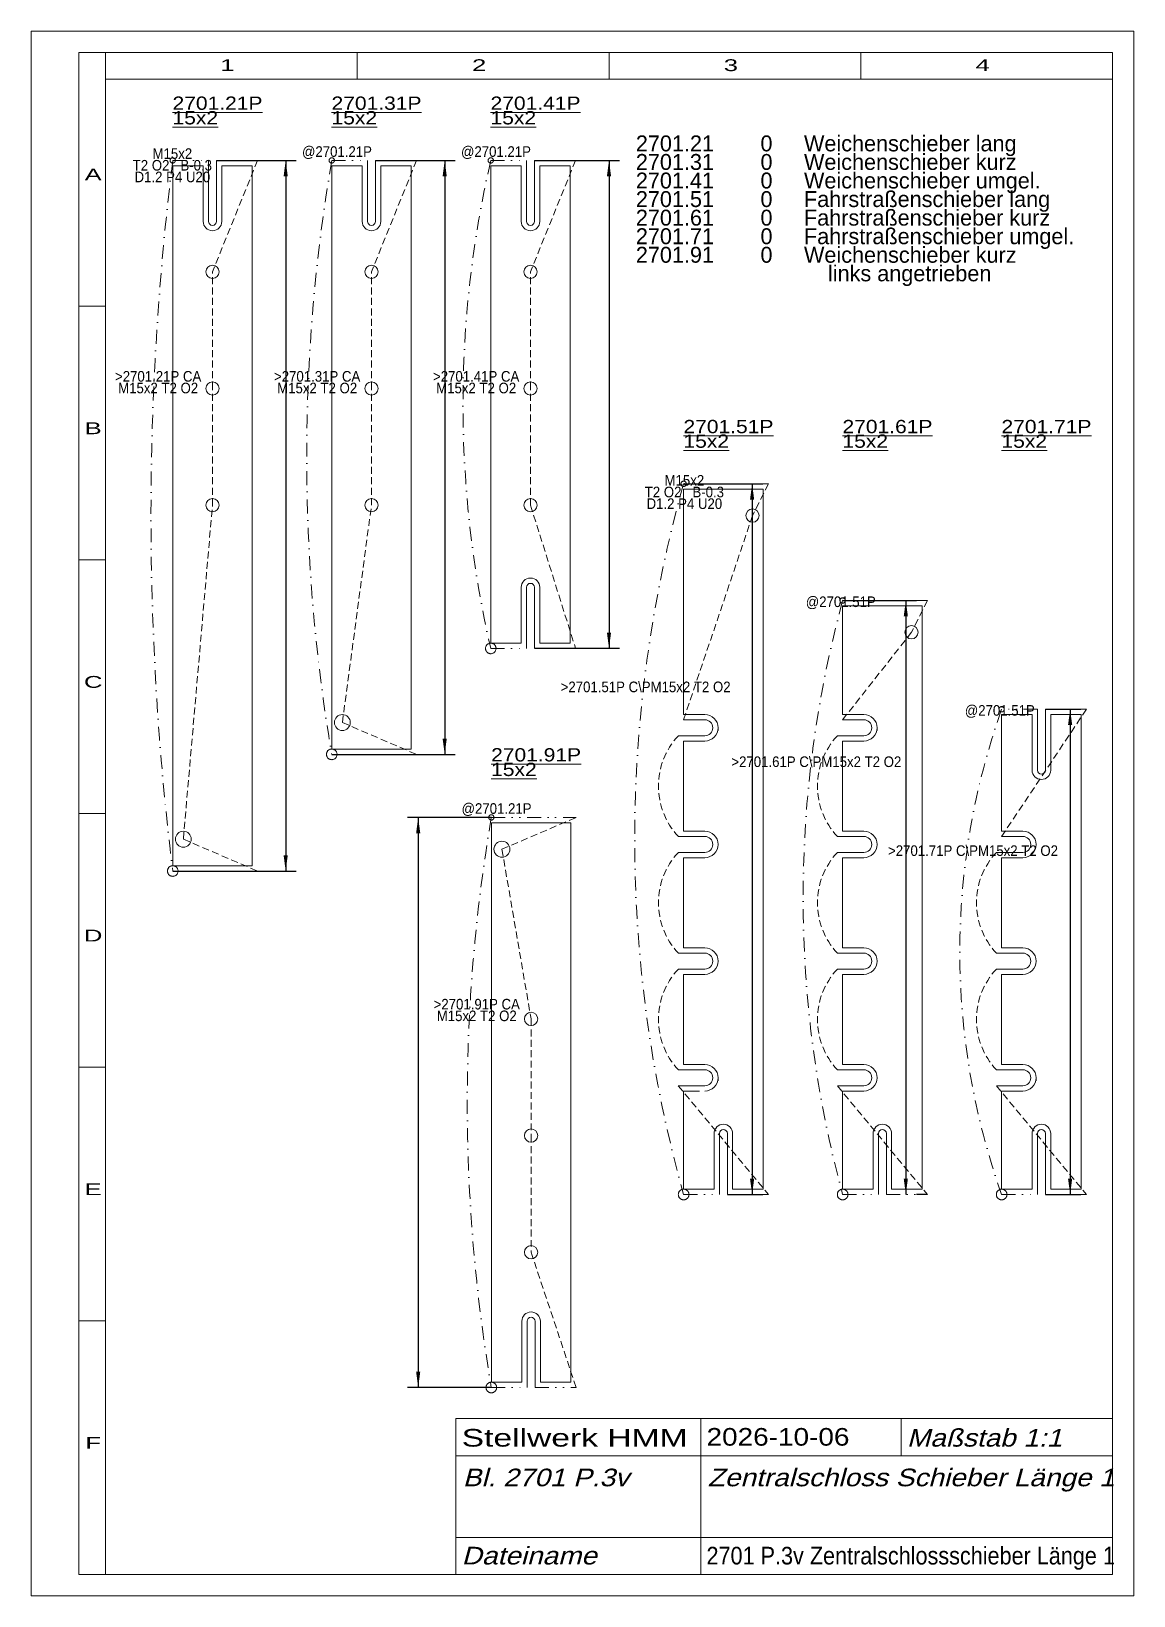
# Model space of a CAD drawing. Extents: x 1 to 209, y 1 to 296.
import ezdxf
from ezdxf.enums import TextEntityAlignment as Align

# ---------------------------------------------------------------- set-up
doc = ezdxf.new("R2010")
doc.units = 0
doc.header["$LTSCALE"] = 5.25
for name, pattern in [('DASHDOT', [1, 0.5, -0.25, 0, -0.25]), ('DIVIDE', [1.25, 0.5, -0.25, 0, -0.25, 0, -0.25]), ('HIDDEN', [0.375, 0.25, -0.125]), ('PHANTOM', [2.5, 1.25, -0.25, 0.25, -0.25, 0.25, -0.25])]:
    doc.linetypes.add(name, pattern=pattern)
for name, color, linetype, lineweight in [('2701 FAHRSTRAßENSCHIEBER VERSCHOBEN', 5, 'CONTINUOUS', 18), ('2701 WEICHENSCHIEBER', 30, 'CONTINUOUS', 18), ('2701_21P', 230, 'CONTINUOUS', 13), ('2701_31P', 230, 'CONTINUOUS', 13), ('2701_41P', 230, 'CONTINUOUS', 13), ('2701_51P', 230, 'CONTINUOUS', 13), ('2701_61P', 230, 'CONTINUOUS', 13), ('2701_71P', 230, 'CONTINUOUS', 13), ('2701_91P', 230, 'CONTINUOUS', 13), ('2701___ ZENTRALSCHLOSS', 230, 'CONTINUOUS', 13), ('BEMASSUNG', 7, 'CONTINUOUS', 25), ('BESCHRIFTUNG0', 7, 'CONTINUOUS', 25), ('MASSGRENZEN', 172, 'CONTINUOUS', 25), ('MASSLINIEN', 172, 'CONTINUOUS', 25), ('MASSTEXTE', 212, 'CONTINUOUS', 25), ('STANDARD', 7, 'CONTINUOUS', 0)]:
    doc.layers.add(name, color=color, linetype=linetype, lineweight=lineweight)
doc.styles.add('Arial', font='arial.ttf')

# ---------------------------------------------------------------- blocks, each defined once
blk = doc.blocks.new('D548352512')
at = {"layer": 'MASSGRENZEN'}
for points in [[(49, 271.65), (49.39, 268.67), (48.61, 268.67)], [(49, 137.65), (48.61, 140.62), (49.39, 140.62)]]:
    blk.add_solid(points, dxfattribs=at)
at = {"layer": 'MASSLINIEN', "color": 172}
for p, q in [((35.94, 271.65), (51, 271.65)), ((49, 271.65), (49, 137.65)), ((27.69, 137.65), (51, 137.65))]:
    blk.add_line(p, q, dxfattribs=at)
blk = doc.blocks.new('D548352256')
at = {"layer": 'MASSGRENZEN'}
for points in [[(79, 271.65), (79.39, 268.67), (78.61, 268.67)], [(79, 159.65), (78.61, 162.62), (79.39, 162.62)]]:
    blk.add_solid(points, dxfattribs=at)
at = {"layer": 'MASSLINIEN', "color": 172}
for p, q in [((65.94, 271.65), (81, 271.65)), ((79, 271.65), (79, 159.65)), ((57.69, 159.65), (81, 159.65))]:
    blk.add_line(p, q, dxfattribs=at)
blk = doc.blocks.new('D548351232')
at = {"layer": 'MASSGRENZEN'}
for points in [[(110, 271.65), (110.39, 268.67), (109.61, 268.67)], [(110, 179.65), (109.61, 182.62), (110.39, 182.62)]]:
    blk.add_solid(points, dxfattribs=at)
at = {"layer": 'MASSLINIEN', "color": 172}
for p, q in [((95.94, 271.65), (112, 271.65)), ((110, 271.65), (110, 179.65)), ((95.94, 179.65), (112, 179.65))]:
    blk.add_line(p, q, dxfattribs=at)
blk = doc.blocks.new('D548350976')
at = {"layer": 'MASSGRENZEN'}
for points in [[(74, 147.76), (74.39, 144.79), (73.61, 144.79)], [(74, 40.26), (73.61, 43.24), (74.39, 43.24)]]:
    blk.add_solid(points, dxfattribs=at)
at = {"layer": 'MASSLINIEN', "color": 172}
for p, q in [((87.8, 147.76), (72, 147.76)), ((74, 147.76), (74, 40.26)), ((87.8, 40.26), (72, 40.26))]:
    blk.add_line(p, q, dxfattribs=at)
blk = doc.blocks.new('D548350720')
at = {"layer": 'MASSGRENZEN'}
for points in [[(137, 210.67), (137.39, 207.69), (136.61, 207.69)], [(137, 76.66), (136.61, 79.64), (137.39, 79.64)]]:
    blk.add_solid(points, dxfattribs=at)
at = {"layer": 'MASSLINIEN', "color": 172}
for p, q in [((124.08, 210.67), (139, 210.67)), ((137, 210.67), (137, 76.66)), ((132.33, 76.66), (139, 76.66))]:
    blk.add_line(p, q, dxfattribs=at)
blk = doc.blocks.new('D548350464')
at = {"layer": 'MASSGRENZEN'}
for points in [[(166, 188.66), (166.39, 185.68), (165.61, 185.68)], [(166, 76.66), (165.61, 79.64), (166.39, 79.64)]]:
    blk.add_solid(points, dxfattribs=at)
at = {"layer": 'MASSLINIEN', "color": 172}
for p, q in [((154.08, 188.66), (168, 188.66)), ((166, 188.66), (166, 76.66)), ((170.08, 76.66), (168, 76.66))]:
    blk.add_line(p, q, dxfattribs=at)
blk = doc.blocks.new('D548350208')
at = {"layer": 'MASSGRENZEN'}
for points in [[(197, 168.16), (197.39, 165.19), (196.61, 165.19)], [(197, 76.66), (196.61, 79.64), (197.39, 79.64)]]:
    blk.add_solid(points, dxfattribs=at)
at = {"layer": 'MASSLINIEN', "color": 172}
for p, q in [((192.33, 168.16), (199, 168.16)), ((197, 168.16), (197, 76.66)), ((192.33, 76.66), (199, 76.66))]:
    blk.add_line(p, q, dxfattribs=at)

msp = doc.modelspace()

# ---------------------------------------------------------------- linework, layer by layer
at = {"layer": '2701 FAHRSTRAßENSCHIEBER VERSCHOBEN'}
for p, q in [((139.08, 209.67), (124.08, 209.67)), ((124.08, 209.67), (124.08, 167.17)), ((139.08, 77.66), (139.08, 209.67)), ((169.08, 187.66), (154.08, 187.66)), ((154.08, 187.66), (154.08, 167.17)), ((169.08, 77.66), (169.08, 187.66)), ((128.08, 167.17), (124.08, 167.17)), ((158.08, 167.17), (154.08, 167.17)), ((184.08, 167.16), (184.08, 145.17)), ((189.83, 167.16), (184.08, 167.16)), ((189.83, 156.67), (189.83, 167.16)), ((199.08, 167.16), (193.33, 167.16)), ((193.33, 156.67), (193.33, 167.16)), ((199.08, 77.66), (199.08, 167.16)), ((130.58, 164.67), (130.58, 164.12)), ((160.58, 164.67), (160.58, 164.12)), ((128.08, 162.17), (124.08, 162.17)), ((124.08, 162.17), (124.08, 145.17)), ((158.08, 162.17), (154.08, 162.17)), ((154.08, 162.17), (154.08, 145.17)), ((128.08, 145.17), (124.08, 145.17)), ((158.08, 145.17), (154.08, 145.17)), ((188.08, 145.17), (184.08, 145.17)), ((128.08, 140.17), (124.08, 140.17)), ((124.08, 140.17), (124.08, 123.17)), ((158.08, 140.17), (154.08, 140.17)), ((154.08, 140.17), (154.08, 123.17)), ((184.08, 140.17), (184.08, 123.17)), ((188.08, 140.17), (184.08, 140.17)), ((128.08, 123.17), (124.08, 123.17)), ((158.08, 123.17), (154.08, 123.17)), ((188.08, 123.17), (184.08, 123.17)), ((128.08, 118.17), (124.08, 118.17)), ((124.08, 118.17), (124.08, 101.17)), ((158.08, 118.17), (154.08, 118.17)), ((154.08, 118.17), (154.08, 101.17)), ((184.08, 118.17), (184.08, 101.17)), ((188.08, 118.17), (184.08, 118.17)), ((128.08, 101.17), (124.08, 101.17)), ((158.08, 101.17), (154.08, 101.17)), ((188.08, 101.17), (184.08, 101.17)), ((130.58, 98.67), (130.58, 98.12)), ((190.58, 98.67), (190.58, 98.12)), ((124.08, 96.17), (124.08, 77.66)), ((127.08, 96.17), (124.08, 96.17)), ((154.08, 96.17), (154.08, 77.66)), ((158.08, 96.17), (154.08, 96.17)), ((184.08, 96.17), (184.08, 77.66)), ((188.08, 96.17), (184.08, 96.17)), ((129.83, 88.15), (129.83, 77.66)), ((133.33, 88.15), (133.33, 77.66)), ((159.83, 88.15), (159.83, 77.66)), ((163.33, 88.15), (163.33, 77.66)), ((189.83, 88.15), (189.83, 77.66)), ((193.33, 88.15), (193.33, 77.66)), ((124.08, 77.66), (129.83, 77.66)), ((133.33, 77.66), (139.08, 77.66)), ((154.08, 77.66), (159.83, 77.66)), ((163.33, 77.66), (169.08, 77.66)), ((184.08, 77.66), (189.83, 77.66)), ((193.33, 77.66), (199.08, 77.66))]:
    msp.add_line(p, q, dxfattribs=at)
for centre, radius, start, end in [((128.08, 164.67), 2.5, 270, 450), ((158.08, 164.67), 2.5, 270, 450), ((191.58, 156.67), 1.75, 180, 360), ((128.08, 142.67), 2.5, 270, 450), ((158.08, 142.67), 2.5, 270, 450), ((188.08, 142.67), 2.5, 270, 450), ((128.08, 120.67), 2.5, 270, 450), ((158.08, 120.67), 2.5, 270, 450), ((188.08, 120.67), 2.5, 270, 450), ((128.08, 98.67), 2.5, 270, 450), ((158.08, 98.67), 2.5, 270, 450), ((188.08, 98.67), 2.5, 270, 450), ((131.58, 88.15), 1.75, 0, 180), ((161.58, 88.15), 1.75, 0, 180), ((191.58, 88.15), 1.75, 0, 180)]:
    msp.add_arc(centre, radius, start, end, dxfattribs=at)
at = {"layer": '2701 WEICHENSCHIEBER'}
for p, q in [((27.69, 270.65), (33.44, 270.65)), ((27.69, 138.65), (27.69, 270.65)), ((36.94, 270.65), (42.69, 270.65)), ((42.69, 138.65), (42.69, 270.65)), ((57.69, 160.65), (57.69, 270.65)), ((57.69, 270.65), (63.44, 270.65)), ((66.94, 270.65), (72.69, 270.65)), ((72.69, 160.65), (72.69, 270.65)), ((57.69, 160.65), (72.69, 160.65)), ((102.8, 146.76), (87.8, 146.76)), ((87.8, 146.76), (87.8, 41.26)), ((102.8, 146.76), (102.8, 41.26)), ((27.69, 138.65), (42.69, 138.65)), ((93.55, 41.26), (87.8, 41.26)), ((102.8, 41.26), (97.05, 41.26))]:
    msp.add_line(p, q, dxfattribs=at)
at = {"layer": '2701 WEICHENSCHIEBER', "linetype": 'CONTINUOUS'}
for p, q in [((33.44, 260.15), (33.44, 270.65)), ((36.94, 260.15), (36.94, 270.65)), ((63.44, 260.15), (63.44, 270.65)), ((66.94, 260.15), (66.94, 270.65)), ((87.69, 270.65), (93.44, 270.65)), ((87.69, 180.63), (87.69, 270.65)), ((93.44, 260.15), (93.44, 270.65)), ((96.94, 260.15), (96.94, 270.65)), ((96.94, 270.65), (102.69, 270.65)), ((102.69, 180.65), (102.69, 270.65)), ((93.44, 191.15), (93.44, 180.63)), ((96.94, 191.15), (96.94, 180.65)), ((87.69, 180.63), (93.44, 180.63)), ((96.94, 180.65), (102.69, 180.65)), ((93.55, 52.76), (93.55, 41.26)), ((97.05, 52.76), (97.05, 41.26))]:
    msp.add_line(p, q, dxfattribs=at)
for centre, start, end in [((35.19, 260.15), 180, 360), ((65.19, 260.15), 180, 360), ((95.19, 260.15), 180, 360), ((95.19, 191.15), 0, 180), ((95.3, 52.76), 0, 180)]:
    msp.add_arc(centre, 1.75, start, end, dxfattribs=at)
at = {"layer": '2701_21P', "linetype": 'DIVIDE'}
for p, q in [((27.69, 271.65), (34.44, 271.65)), ((35.94, 271.65), (43.69, 271.65)), ((27.69, 137.65), (43.69, 137.65))]:
    msp.add_line(p, q, dxfattribs=at)
at = {"layer": '2701_21P'}
for p, q in [((34.44, 260.15), (34.44, 271.65)), ((35.94, 260.15), (35.94, 271.65))]:
    msp.add_line(p, q, dxfattribs=at)
at = {"layer": '2701_21P', "linetype": 'HIDDEN'}
for p, q in [((43.69, 271.65), (35.19, 250.65)), ((35.19, 228.65), (35.19, 250.65)), ((35.19, 206.65), (35.19, 228.65)), ((29.69, 143.65), (35.19, 206.65)), ((29.69, 143.65), (43.69, 137.65))]:
    msp.add_line(p, q, dxfattribs=at)
at = {"layer": '2701_21P', "linetype": 'PHANTOM'}
for centre, radius in [((27.69, 271.65), 0.5), ((27.69, 137.65), 1)]:
    msp.add_circle(centre, radius, dxfattribs=at)
at = {"layer": '2701_21P'}
for centre, radius in [((35.19, 250.65), 1.25), ((35.19, 228.65), 1.25), ((35.19, 206.65), 1.25), ((29.69, 143.65), 1.5)]:
    msp.add_circle(centre, radius, dxfattribs=at)
msp.add_arc((35.19, 260.15), 0.75, 180, 360, dxfattribs=at)
at = {"layer": '2701_31P', "linetype": 'DIVIDE'}
for p, q in [((57.69, 271.65), (64.44, 271.65)), ((65.94, 271.65), (73.69, 271.65)), ((57.69, 159.65), (73.69, 159.65))]:
    msp.add_line(p, q, dxfattribs=at)
at = {"layer": '2701_31P'}
for p, q in [((64.44, 260.15), (64.44, 271.65)), ((65.94, 260.15), (65.94, 271.65))]:
    msp.add_line(p, q, dxfattribs=at)
at = {"layer": '2701_31P', "linetype": 'HIDDEN'}
for p, q in [((73.69, 271.65), (65.19, 250.65)), ((65.19, 228.65), (65.19, 250.65)), ((65.19, 206.65), (65.19, 228.65)), ((59.69, 165.65), (65.19, 206.65)), ((59.69, 165.65), (73.69, 159.65))]:
    msp.add_line(p, q, dxfattribs=at)
at = {"layer": '2701_31P', "linetype": 'PHANTOM'}
for centre, radius in [((57.69, 271.65), 0.5), ((57.69, 159.65), 1)]:
    msp.add_circle(centre, radius, dxfattribs=at)
at = {"layer": '2701_31P'}
for centre, radius in [((65.19, 250.65), 1.25), ((65.19, 228.65), 1.25), ((65.19, 206.65), 1.25), ((59.69, 165.65), 1.5)]:
    msp.add_circle(centre, radius, dxfattribs=at)
msp.add_arc((65.19, 260.15), 0.75, 180, 360, dxfattribs=at)
at = {"layer": '2701_41P', "linetype": 'DIVIDE'}
for p, q in [((87.69, 271.65), (94.44, 271.65)), ((95.94, 271.65), (103.69, 271.65)), ((87.69, 179.63), (94.44, 179.63)), ((95.94, 179.65), (103.69, 179.65))]:
    msp.add_line(p, q, dxfattribs=at)
at = {"layer": '2701_41P'}
for p, q in [((94.44, 260.15), (94.44, 271.65)), ((95.94, 260.15), (95.94, 271.65)), ((94.44, 191.15), (94.44, 179.63)), ((95.94, 191.15), (95.94, 179.65))]:
    msp.add_line(p, q, dxfattribs=at)
at = {"layer": '2701_41P', "linetype": 'HIDDEN'}
for p, q in [((103.69, 271.65), (95.19, 250.65)), ((95.19, 228.65), (95.19, 250.65)), ((95.19, 206.65), (95.19, 228.65)), ((95.19, 206.65), (103.69, 179.65))]:
    msp.add_line(p, q, dxfattribs=at)
at = {"layer": '2701_41P', "linetype": 'PHANTOM'}
for centre, radius in [((87.69, 271.65), 0.5), ((87.69, 179.63), 1)]:
    msp.add_circle(centre, radius, dxfattribs=at)
at = {"layer": '2701_41P', "linetype": 'CONTINUOUS'}
for centre in [(95.19, 250.65), (95.19, 228.65), (95.19, 206.65)]:
    msp.add_circle(centre, 1.25, dxfattribs=at)
at = {"layer": '2701_41P'}
for centre, start, end in [((95.19, 260.15), 180, 360), ((95.19, 191.15), 0, 180)]:
    msp.add_arc(centre, 0.75, start, end, dxfattribs=at)
at = {"layer": '2701_51P', "linetype": 'DIVIDE'}
for p, q in [((140.08, 210.67), (124.08, 210.67)), ((124.08, 76.66), (130.83, 76.66)), ((132.33, 76.66), (140.08, 76.66))]:
    msp.add_line(p, q, dxfattribs=at)
at = {"layer": '2701_51P', "linetype": 'HIDDEN'}
for p, q in [((140.08, 210.67), (137.08, 204.67)), ((124.08, 166.17), (137.08, 204.67)), ((123.08, 97.17), (140.08, 76.66))]:
    msp.add_line(p, q, dxfattribs=at)
at = {"layer": '2701_51P'}
for p, q in [((128.08, 166.17), (124.08, 166.17)), ((128.08, 163.17), (123.08, 163.17)), ((128.08, 144.17), (123.08, 144.17)), ((128.08, 141.17), (123.08, 141.17)), ((128.08, 122.17), (123.08, 122.17)), ((128.08, 119.17), (123.08, 119.17)), ((128.08, 100.17), (123.08, 100.17)), ((128.08, 97.17), (123.08, 97.17)), ((130.83, 88.15), (130.83, 76.66)), ((132.33, 88.15), (132.33, 76.66))]:
    msp.add_line(p, q, dxfattribs=at)
at = {"layer": '2701_51P', "linetype": 'PHANTOM'}
for centre, radius in [((124.08, 210.67), 0.5), ((124.08, 76.66), 1)]:
    msp.add_circle(centre, radius, dxfattribs=at)
at = {"layer": '2701_51P', "linetype": 'CONTINUOUS'}
msp.add_circle((137.08, 204.67), 1.25, dxfattribs=at)
at = {"layer": '2701_51P'}
for centre, radius, start, end in [((128.08, 164.67), 1.5, 270, 450), ((128.08, 142.67), 1.5, 270, 450), ((128.08, 120.67), 1.5, 270, 450), ((128.08, 98.67), 1.5, 270, 450), ((131.58, 88.15), 0.75, 0, 180)]:
    msp.add_arc(centre, radius, start, end, dxfattribs=at)
at = {"layer": '2701_51P', "linetype": 'HIDDEN'}
for centre in [(133.28, 153.67), (133.28, 131.67), (133.28, 109.67)]:
    msp.add_arc(centre, 13.94, 137.0209, 222.9791, dxfattribs=at)
at = {"layer": '2701_61P', "linetype": 'DIVIDE'}
for p, q in [((170.08, 188.66), (154.08, 188.66)), ((154.08, 76.66), (160.83, 76.66)), ((162.33, 76.66), (170.08, 76.66))]:
    msp.add_line(p, q, dxfattribs=at)
at = {"layer": '2701_61P', "linetype": 'HIDDEN'}
for p, q in [((170.08, 188.66), (167.08, 182.67)), ((154.08, 166.17), (167.08, 182.67)), ((153.08, 97.17), (170.08, 76.66))]:
    msp.add_line(p, q, dxfattribs=at)
at = {"layer": '2701_61P'}
for p, q in [((158.08, 166.17), (154.08, 166.17)), ((158.08, 163.17), (153.08, 163.17)), ((158.08, 144.17), (153.08, 144.17)), ((158.08, 141.17), (153.08, 141.17)), ((158.08, 122.17), (153.08, 122.17)), ((158.08, 119.17), (153.08, 119.17)), ((158.08, 100.17), (153.08, 100.17)), ((158.08, 97.17), (153.08, 97.17)), ((160.83, 88.15), (160.83, 76.66)), ((162.33, 88.15), (162.33, 76.66))]:
    msp.add_line(p, q, dxfattribs=at)
at = {"layer": '2701_61P', "linetype": 'PHANTOM'}
for centre, radius in [((154.08, 188.66), 0.5), ((154.08, 76.66), 1)]:
    msp.add_circle(centre, radius, dxfattribs=at)
at = {"layer": '2701_61P', "linetype": 'CONTINUOUS'}
msp.add_circle((167.08, 182.67), 1.25, dxfattribs=at)
at = {"layer": '2701_61P'}
for centre, radius, start, end in [((158.08, 164.67), 1.5, 270, 450), ((158.08, 142.67), 1.5, 270, 450), ((158.08, 120.67), 1.5, 270, 450), ((158.08, 98.67), 1.5, 270, 450), ((161.58, 88.15), 0.75, 0, 180)]:
    msp.add_arc(centre, radius, start, end, dxfattribs=at)
at = {"layer": '2701_61P', "linetype": 'HIDDEN'}
for centre in [(163.28, 153.67), (163.28, 131.67), (163.28, 109.67)]:
    msp.add_arc(centre, 13.94, 137.0209, 222.9791, dxfattribs=at)
at = {"layer": '2701_71P', "linetype": 'DIVIDE'}
for p, q in [((190.83, 168.16), (184.08, 168.16)), ((200.08, 168.16), (192.33, 168.16)), ((184.08, 76.66), (190.83, 76.66)), ((192.33, 76.66), (200.08, 76.66))]:
    msp.add_line(p, q, dxfattribs=at)
at = {"layer": '2701_71P', "linetype": 'HIDDEN'}
for p, q in [((200.08, 168.16), (184.08, 144.17)), ((183.08, 97.17), (200.08, 76.66))]:
    msp.add_line(p, q, dxfattribs=at)
at = {"layer": '2701_71P'}
for p, q in [((190.83, 156.67), (190.83, 168.16)), ((192.33, 156.67), (192.33, 168.16)), ((188.08, 144.17), (184.08, 144.17)), ((188.08, 141.17), (183.08, 141.17)), ((188.08, 122.17), (183.08, 122.17)), ((188.08, 119.17), (183.08, 119.17)), ((188.08, 100.17), (183.08, 100.17)), ((188.08, 97.17), (183.08, 97.17)), ((190.83, 88.15), (190.83, 76.66)), ((192.33, 88.15), (192.33, 76.66))]:
    msp.add_line(p, q, dxfattribs=at)
at = {"layer": '2701_71P', "linetype": 'PHANTOM'}
for centre, radius in [((184.08, 168.16), 0.5), ((184.08, 76.66), 1)]:
    msp.add_circle(centre, radius, dxfattribs=at)
at = {"layer": '2701_71P'}
for centre, radius, start, end in [((191.58, 156.67), 0.75, 180, 360), ((188.08, 142.67), 1.5, 270, 450), ((188.08, 120.67), 1.5, 270, 450), ((188.08, 98.67), 1.5, 270, 450), ((191.58, 88.15), 0.75, 0, 180)]:
    msp.add_arc(centre, radius, start, end, dxfattribs=at)
at = {"layer": '2701_71P', "linetype": 'HIDDEN'}
for centre in [(193.28, 131.67), (193.28, 109.67)]:
    msp.add_arc(centre, 13.94, 137.0209, 222.9791, dxfattribs=at)
at = {"layer": '2701_91P', "linetype": 'DIVIDE'}
for p, q in [((87.8, 147.76), (103.8, 147.76)), ((87.8, 40.26), (94.55, 40.26)), ((96.05, 40.26), (103.8, 40.26))]:
    msp.add_line(p, q, dxfattribs=at)
at = {"layer": '2701_91P', "linetype": 'HIDDEN'}
for p, q in [((89.8, 141.76), (103.8, 147.76)), ((89.8, 141.76), (95.3, 109.76)), ((95.3, 109.76), (95.3, 87.76)), ((95.3, 87.76), (95.3, 65.76)), ((103.8, 40.26), (95.3, 65.76))]:
    msp.add_line(p, q, dxfattribs=at)
at = {"layer": '2701_91P'}
for p, q in [((94.55, 52.76), (94.55, 40.26)), ((96.05, 52.76), (96.05, 40.26))]:
    msp.add_line(p, q, dxfattribs=at)
at = {"layer": '2701_91P', "linetype": 'PHANTOM'}
for centre, radius in [((87.8, 147.76), 0.5), ((87.8, 40.26), 1)]:
    msp.add_circle(centre, radius, dxfattribs=at)
at = {"layer": '2701_91P'}
for centre, radius in [((89.8, 141.76), 1.5), ((95.3, 109.76), 1.25), ((95.3, 87.76), 1.25), ((95.3, 65.76), 1.25)]:
    msp.add_circle(centre, radius, dxfattribs=at)
msp.add_arc((95.3, 52.76), 0.75, 0, 180, dxfattribs=at)
at = {"layer": '2701___ ZENTRALSCHLOSS', "linetype": 'DASHDOT'}
for centre, radius, start, end in [((572.2, 204.65), 548.62, 172.9852, 187.0148), ((386.87, 215.65), 333.91, 170.3454, 189.6546), ((287.31, 225.64), 204.86, 167.0208, 192.9792), ((362.33, 143.66), 247.49, 164.2926, 195.7074), ((360.55, 132.66), 213.93, 164.8257, 195.1743), ((312.78, 122.41), 136.59, 160.4304, 199.5696), ((403.76, 94.01), 320.5, 170.3454, 189.6546)]:
    msp.add_arc(centre, radius, start, end, dxfattribs=at)
at = {"layer": 'STANDARD'}
for p, q in [((1, 1), (1, 296)), ((1, 296), (209, 296)), ((209, 296), (209, 1)), ((10, 5), (10, 292)), ((10, 292), (15, 292)), ((15, 292), (205, 292)), ((15, 287), (15, 292)), ((62.5, 292), (62.5, 287)), ((110, 292), (110, 287)), ((157.5, 292), (157.5, 287)), ((205, 292), (205, 287)), ((15, 287), (205, 287)), ((15, 5), (15, 287)), ((205, 287), (205, 5)), ((10, 244.17), (15, 244.17)), ((10, 196.33), (15, 196.33)), ((205, 182.12), (205, 5.12)), ((10, 148.5), (15, 148.5)), ((10, 100.67), (15, 100.67)), ((10, 52.83), (15, 52.83)), ((10, 5), (15, 5)), ((205, 5), (15, 5)), ((209, 1), (1, 1))]:
    msp.add_line(p, q, dxfattribs=at)
at = {"layer": 'STANDARD', "lineweight": 0}
for p, q in [((81.11, 34.4), (205, 34.4)), ((81.11, 34.4), (81.11, 5)), ((127.31, 34.4), (127.31, 5)), ((165.11, 34.4), (165.11, 27.4)), ((81.11, 27.4), (205, 27.4)), ((81.11, 12), (205, 12))]:
    msp.add_line(p, q, dxfattribs=at)

# ---------------------------------------------------------------- block references
at = {"layer": 'BEMASSUNG'}
for name in ['D548352512', 'D548352256', 'D548351232', 'D548350720', 'D548350464', 'D548350208', 'D548350976']:
    msp.add_blockref(name, (0, 0), dxfattribs=at)

# ---------------------------------------------------------------- texts
at = {"layer": '2701_21P', "insert": (27.62, 270.72), "char_height": 2, "attachment_point": 5, "line_spacing_factor": 0.66, "style": 'Arial'}
msp.add_mtext('\\W0.891755;M15x2\\PT2 O2   B-0.3\\PD1.2 P4 U20\\P', dxfattribs=at)
at = {"layer": '2701_31P', "style": 'Arial', "width": 0.891737}
msp.add_text('@2701.21P', height=2, dxfattribs=at).set_placement((52.08, 272.32))
at = {"layer": '2701_41P', "style": 'Arial', "width": 0.891737}
msp.add_text('@2701.21P', height=2, dxfattribs=at).set_placement((82.08, 272.32))
at = {"layer": '2701_51P', "insert": (124.22, 209.11), "char_height": 2, "attachment_point": 5, "line_spacing_factor": 0.66, "style": 'Arial'}
msp.add_mtext('\\W0.891755;M15x2\\PT2 O2   B-0.3\\PD1.2 P4 U20\\P', dxfattribs=at)
at = {"layer": '2701_61P', "style": 'Arial', "width": 0.891737}
msp.add_text('@2701.51P', height=2, dxfattribs=at).set_placement((147.13, 187.43))
at = {"layer": '2701_71P', "style": 'Arial', "width": 0.891737}
msp.add_text('@2701.51P', height=2, dxfattribs=at).set_placement((177.13, 166.94))
at = {"layer": '2701_91P', "style": 'Arial', "width": 0.891737}
msp.add_text('@2701.21P', height=2, dxfattribs=at).set_placement((82.19, 148.44))
at = {"layer": '2701___ ZENTRALSCHLOSS', "style": 'Arial'}
for s, insert, char_height, attachment_point, line_spacing_factor in [('\\W1.135104;\\L2701.21P\\P15x2', (27.65, 278.41), 2.5, 7, 0.66), ('\\W1.135104;\\L2701.31P\\P15x2', (57.65, 278.41), 2.5, 7, 0.66), ('\\W1.135104;\\L2701.41P\\P15x2', (87.65, 278.41), 2.5, 7, 0.66), ('\\W0.972811;2701.21\\P2701.31\\P2701.41\\P2701.51\\P2701.61\\P2701.71\\P2701.91\\P', (115.07, 276.36), 3, 1, 0.7), ('\\W0.972828;0\\P0\\P0\\P0\\P0\\P0\\P0\\P', (138.58, 276.36), 3, 1, 0.7), ('\\W0.972806;Weichenschieber lang\\PWeichenschieber kurz\\PWeichenschieber umgel.\\PFahrstraßenschieber lang\\PFahrstraßenschieber kurz\\PFahrstraßenschieber umgel.\\PWeichenschieber kurz\\P    links angetrieben', (146.79, 276.36), 3, 1, 0.7), ('\\W0.891755;>2701.21P CA\\PM15x2 T2 O2', (24.94, 229.82), 2, 5, 0.66), ('\\W0.891755;>2701.31P CA\\PM15x2 T2 O2', (54.94, 229.82), 2, 5, 0.66), ('\\W0.891755;>2701.41P CA\\PM15x2 T2 O2', (84.94, 229.82), 2, 5, 0.66), ('\\W1.135104;\\L2701.51P\\P15x2', (124.05, 217.43), 2.5, 7, 0.66), ('\\W1.135104;\\L2701.61P\\P15x2', (154.05, 217.43), 2.5, 7, 0.66), ('\\W1.135104;\\L2701.71P\\P15x2', (184.05, 217.43), 2.5, 7, 0.66), ('\\W0.891733;>2701.51P C\\\\PM15x2 T2 O2', (116.91, 172.36), 2, 5, 0.66), ('\\W1.135104;\\L2701.91P\\P15x2', (87.76, 155.53), 2.5, 7, 0.66), ('\\W0.891733;>2701.61P C\\\\PM15x2 T2 O2', (149.12, 158.25), 2, 5, 0.66), ('\\W0.891733;>2701.71P C\\\\PM15x2 T2 O2', (178.68, 141.48), 2, 5, 0.66), ('\\W0.891755;>2701.91P CA\\PM15x2 T2 O2', (85.05, 111.43), 2, 5, 0.66)]:
    msp.add_mtext(s, dxfattribs=dict(at, insert=insert, char_height=char_height, attachment_point=attachment_point, line_spacing_factor=line_spacing_factor))
at = {"layer": 'BESCHRIFTUNG0', "style": 'Arial'}
for s, width, p in [('Stellwerk HMM', 1.365378, (82.2, 32.44)), ('2026-10-06', 1.135137, (128.4, 32.62)), ('2701 P.3v Zentralschlossschieber Länge 1', 0.877728, (128.4, 10.22))]:
    msp.add_text(s, height=3.325, dxfattribs=dict(at, width=width)).set_placement(p, align=Align.TOP_LEFT)
at = {"layer": 'BESCHRIFTUNG0', "style": 'Arial', "oblique": 15}
for s, width, p in [('Maßstab 1:1', 1.134935, (166.2, 32.44)), ('Bl. 2701 P.3v', 1.134936, (82.42, 24.96)), ('Zentralschloss Schieber Länge 1', 1.134944, (128.62, 24.96)), ('Dateiname', 1.135074, (82.2, 10.22))]:
    msp.add_text(s, height=3.325, dxfattribs=dict(at, width=width)).set_placement(p, align=Align.TOP_LEFT)
at = {"layer": 'STANDARD', "style": 'Arial'}
for s, width, p in [('1', 1.547923, (38, 290.72)), ('2', 1.547922, (85.5, 290.72)), ('3', 1.547923, (133, 290.72)), ('4', 1.547923, (180.5, 290.72)), ('A', 1.547987, (12.68, 270.1)), ('B', 1.547987, (12.68, 222.26)), ('C', 1.548103, (12.68, 174.43)), ('D', 1.548104, (12.68, 126.6)), ('E', 1.547987, (12.68, 78.76)), ('F', 1.547769, (12.68, 30.93))]:
    msp.add_text(s, height=2.23, dxfattribs=dict(at, width=width)).set_placement(p, align=Align.TOP_CENTER)

doc.saveas('drawing.dxf')
